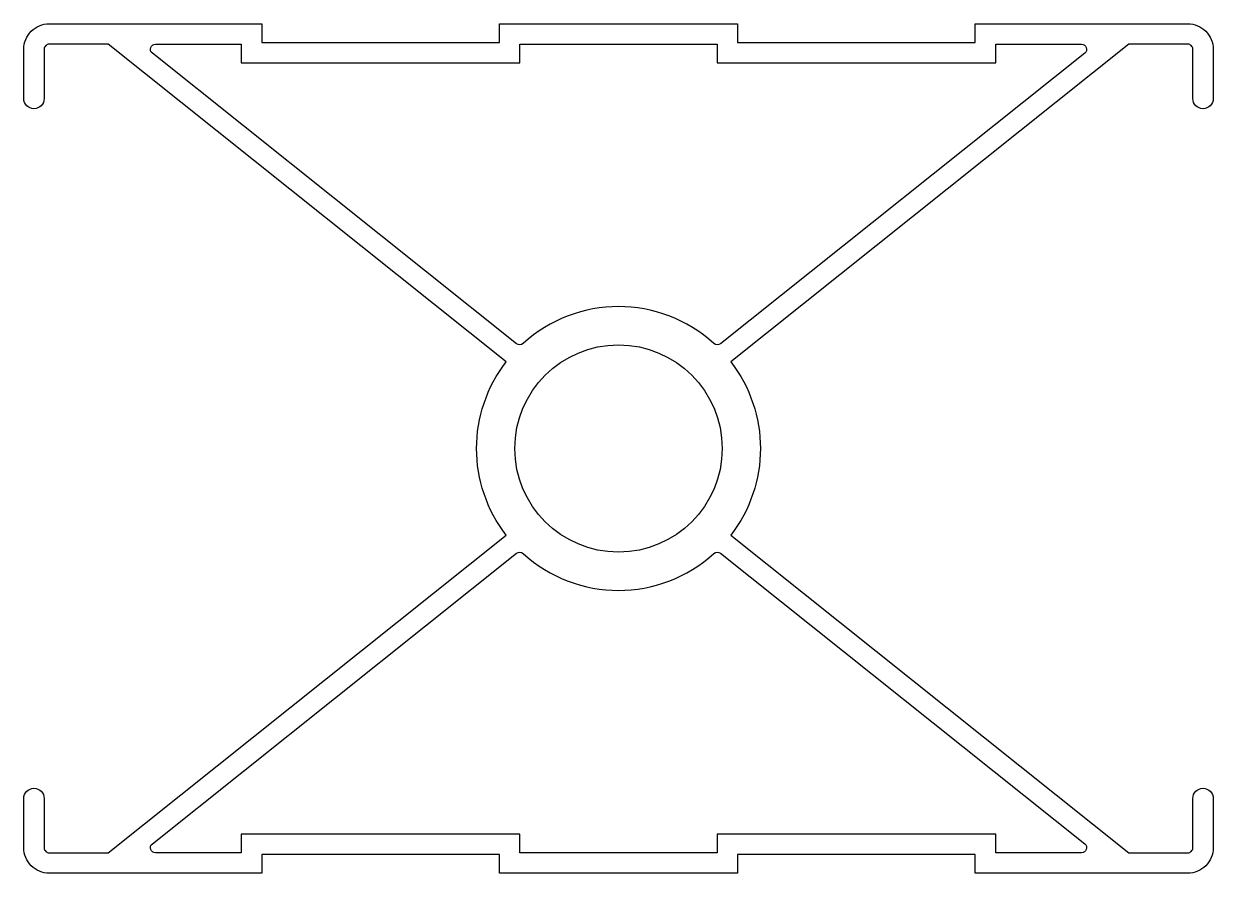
# Model space of a CAD drawing. Extents: x 344.1 to 414.1, y 192.6 to 242.6.
import ezdxf

# ---------------------------------------------------------------- set-up
doc = ezdxf.new("R2010")
doc.units = 0
doc.header["$LTSCALE"] = 15
doc.layers.get('0').update_dxf_attribs({"linetype": 'CONTINUOUS'})

msp = doc.modelspace()

# ---------------------------------------------------------------- linework, layer by layer
at = {"color": 0, "linetype": 'BYBLOCK', "ltscale": 0.05}
for points in [[(400.087, 242.555), (412.587, 242.555, -0.414214), (414.087, 241.055), (414.087, 238.155, -1), (412.887, 238.155), (412.887, 241.055, 0.414214), (412.587, 241.355), (409.116, 241.355), (385.69, 222.666, -0.341804), (385.69, 212.444), (409.116, 193.755), (412.587, 193.755, 0.414214), (412.887, 194.055), (412.887, 196.955, -1), (414.087, 196.955), (414.087, 194.055, -0.414214), (412.587, 192.555), (400.087, 192.555), (400.087, 193.655), (386.087, 193.655), (386.087, 192.555), (372.087, 192.555), (372.087, 193.655), (358.087, 193.655), (358.087, 192.555), (345.587, 192.555, -0.414214), (344.087, 194.055), (344.087, 196.955, -1), (345.287, 196.955), (345.287, 194.055, 0.414214), (345.587, 193.755), (349.058, 193.755), (372.484, 212.444, -0.341804), (372.484, 222.666), (349.058, 241.355), (345.587, 241.355, 0.414214), (345.287, 241.055), (345.287, 238.155, -1), (344.087, 238.155), (344.087, 241.055, -0.414214), (345.587, 242.555), (358.087, 242.555), (358.087, 241.455), (372.087, 241.455), (372.087, 242.555), (386.087, 242.555), (386.087, 241.455), (400.087, 241.455)], [(384.887, 240.255), (401.287, 240.255), (401.287, 241.355), (406.334, 241.355, -0.709465), (406.522, 240.82), (385.09, 223.723, -0.368114), (384.702, 223.735, 0.386418), (373.472, 223.735, -0.368114), (373.083, 223.723), (351.652, 240.82, -0.709465), (351.839, 241.355), (356.887, 241.355), (356.887, 240.255), (373.287, 240.255), (373.287, 241.355), (384.887, 241.355)], [(373.287, 193.755), (373.287, 194.855), (356.887, 194.855), (356.887, 193.755), (351.839, 193.755, -0.709465), (351.652, 194.289), (373.083, 211.387, -0.368114), (373.472, 211.375, 0.386418), (384.702, 211.375, -0.368114), (385.09, 211.387), (406.522, 194.289, -0.709465), (406.334, 193.755), (401.287, 193.755), (401.287, 194.855), (384.887, 194.855), (384.887, 193.755)]]:
    msp.add_lwpolyline(points, format="xyb", close=True, dxfattribs=at)
msp.add_circle((379.087, 217.555), 6.1, dxfattribs=at)

doc.saveas('drawing.dxf')
